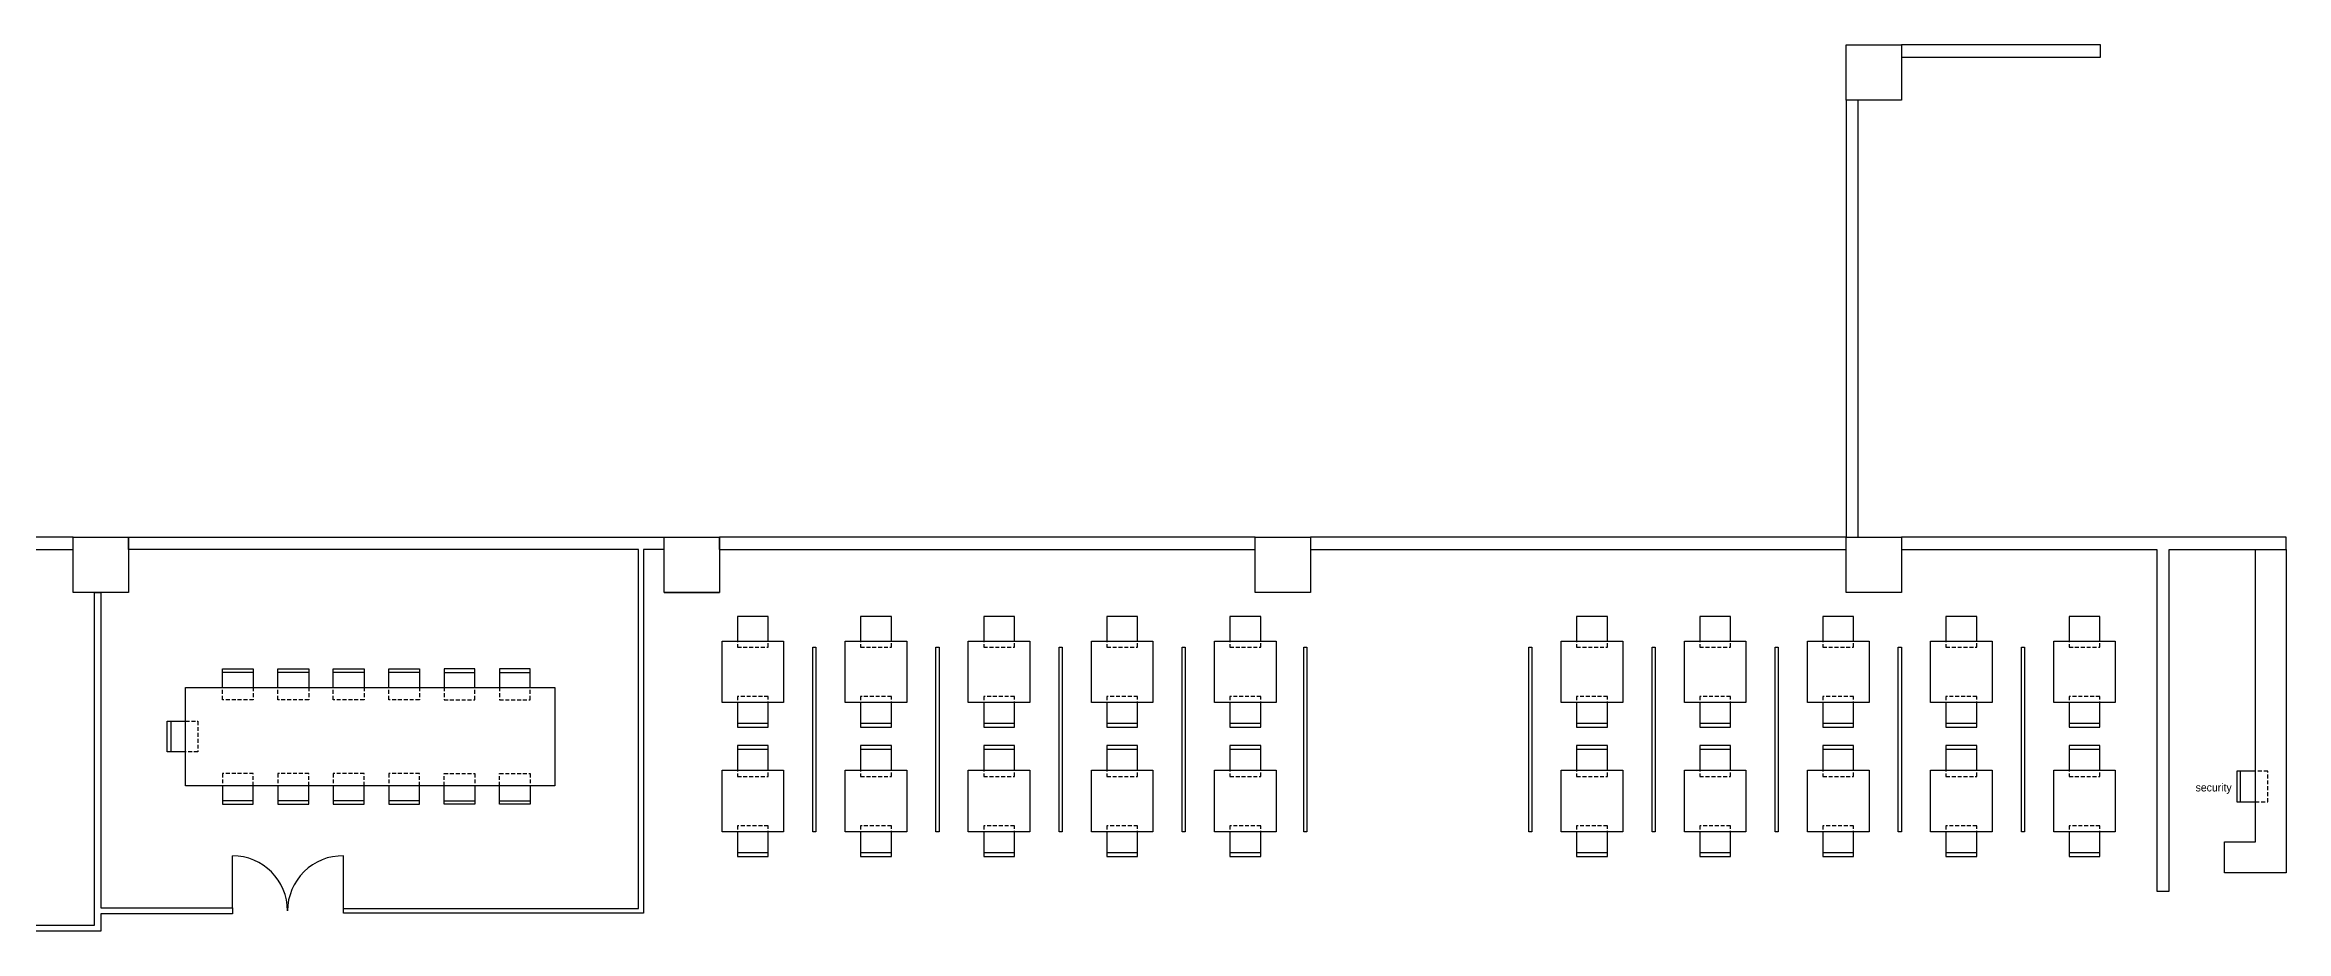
# Model space of a CAD drawing. Header units: centimetres. Extents: x -2363 to 10982, y -15317 to 6533.
# Drawn here: x 1289 to 4930, y -1455 to -15 of the extents above; entities that cross this region are included whole.
import ezdxf

# ---------------------------------------------------------------- set-up
doc = ezdxf.new("R2010")
doc.units = ezdxf.units.CM
doc.header["$MEASUREMENT"] = 0
doc.linetypes.add('DASHED2', pattern=[9.525, 6.35, -3.175])
for name, color, linetype in [('00_Walls', 6, 'Continuous'), ('01_Doors', 4, 'Continuous'), ('01_Office_Furnitures', 7, 'Continuous'), ('01_Space_Partitions', 191, 'Continuous')]:
    doc.layers.add(name, color=color, linetype=linetype)
doc.styles.add('CHINA', font='QTXT', dxfattribs={"bigfont": 'AE.SHX'})

msp = doc.modelspace()

# ---------------------------------------------------------------- linework, layer by layer
at = {"layer": '00_Walls'}
for p, q in [((1424.5, -835.4), (1424.5, -815.4)), ((1424.5, -815.4), (2294.5, -815.4)), ((2253, -835.4), (1424.5, -835.4)), ((2253, -1418.4), (2253, -835.4)), ((2294.5, -835.4), (2261, -835.4)), ((2261, -835.4), (2261, -1426.4)), ((3254.5, -815.4), (2384.5, -815.4)), ((2384.5, -835.4), (2384.5, -815.4)), ((2384.5, -835.4), (3254.5, -835.4)), ((4214.5, -815.4), (3344.5, -815.4)), ((3344.5, -835.4), (3459.5, -835.4)), ((3459.5, -835.4), (4099.5, -835.4)), ((4099.5, -835.4), (4214.5, -835.4)), ((4929.5, -815.4), (4304.5, -815.4)), ((4304.5, -815.4), (4304.5, -835.4)), ((4304.5, -835.4), (4719.5, -835.4)), ((4719.5, -835.4), (4719.5, -1390.4)), ((4739.5, -1390.4), (4739.5, -835.4)), ((4739.5, -835.4), (4929.5, -835.4)), ((4929.5, -835.4), (4929.5, -815.4)), ((2294.5, -905.4), (2384.5, -905.4)), ((4234.5, -905.4), (4214.5, -905.4)), ((1773.8, -1418.4), (2253, -1418.4)), ((1773.8, -1426.4), (1773.8, -1418.4)), ((4719.5, -1390.4), (4739.5, -1390.4)), ((2261, -1426.4), (1773.8, -1426.4))]:
    msp.add_line(p, q, dxfattribs=at)
for points in [[(4304.5, -105.4), (4214.5, -105.4), (4214.5, -15.4), (4304.5, -15.4)], [(4304.5, -15.4), (4304.5, -35.4), (4628.1, -35.4), (4628.1, -15.4)], [(4214.5, -815.4), (4234.5, -815.4), (4234.5, -105.4), (4214.5, -105.4)], [(464.5, -835.4), (1334.5, -835.4), (1334.5, -815.4), (464.5, -815.4)], [(1424.5, -905.4), (1334.5, -905.4), (1334.5, -815.4), (1424.5, -815.4)], [(2384.5, -905.4), (2294.5, -905.4), (2294.5, -815.4), (2384.5, -815.4)], [(3344.5, -905.4), (3254.5, -905.4), (3254.5, -815.4), (3344.5, -815.4)], [(4304.5, -905.4), (4214.5, -905.4), (4214.5, -815.4), (4304.5, -815.4)], [(1593.4, -1427.4), (1379.5, -1427.4), (1379.5, -1455.4), (1014.5, -1455.4), (1014.5, -1445.4), (1369.5, -1445.4), (1369.5, -905.4), (1379.5, -905.4), (1379.5, -1417.4), (1593.4, -1417.4)]]:
    msp.add_lwpolyline(points, close=True, dxfattribs=at)
at = {"layer": '01_Doors'}
for p, q in [((1593.4, -1418.4), (1593.4, -1333)), ((1773.8, -1418.4), (1773.8, -1333))]:
    msp.add_line(p, q, dxfattribs=at)
for centre, start, end in [((1593.4, -1422.4), 0, 90), ((1772.3, -1422.4), 89.039, 180)]:
    msp.add_arc(centre, 89.4, start, end, dxfattribs=at)
at = {"layer": '01_Office_Furnitures'}
for points in [[(4929.5, -1360.4), (4829.5, -1360.4), (4829.5, -1310.4), (4879.5, -1310.4), (4879.5, -835.4), (4929.5, -835.4)], [(1517.2, -1219.3), (1517.2, -1059.3), (2117.2, -1059.3), (2117.2, -1219.3)]]:
    msp.add_lwpolyline(points, close=True, dxfattribs=at)
at = {"layer": '01_Office_Furnitures', "linetype": 'ByBlock'}
for points in [[(2463.7, -979.5), (2463.7, -944), (2413.7, -944), (2413.7, -979.5)], [(2663.7, -979.5), (2663.7, -944), (2613.7, -944), (2613.7, -979.5)], [(2863.7, -979.5), (2863.7, -944), (2813.7, -944), (2813.7, -979.5)], [(3063.7, -979.5), (3063.7, -944), (3013.7, -944), (3013.7, -979.5)], [(3263.7, -979.5), (3263.7, -944), (3213.7, -944), (3213.7, -979.5)], [(3826.9, -979.5), (3826.9, -944), (3776.9, -944), (3776.9, -979.5)], [(4026.9, -979.5), (4026.9, -944), (3976.9, -944), (3976.9, -979.5)], [(4226.9, -979.5), (4226.9, -944), (4176.9, -944), (4176.9, -979.5)], [(4426.9, -979.5), (4426.9, -944), (4376.9, -944), (4376.9, -979.5)], [(4626.9, -979.5), (4626.9, -944), (4576.9, -944), (4576.9, -979.5)], [(1577.2, -1059.3), (1577.2, -1029.3), (1627.2, -1029.3), (1627.2, -1059.3)], [(1627.2, -1035.1), (1577.2, -1035.1)], [(1667.2, -1059.3), (1667.2, -1029.3), (1717.2, -1029.3), (1717.2, -1059.3)], [(1717.2, -1035.1), (1667.2, -1035.1)], [(1757.2, -1059.3), (1757.2, -1029.3), (1807.2, -1029.3), (1807.2, -1059.3)], [(1807.2, -1035.1), (1757.2, -1035.1)], [(1847.2, -1059.3), (1847.2, -1029.3), (1897.2, -1029.3), (1897.2, -1059.3)], [(1897.2, -1035.1), (1847.2, -1035.1)], [(1987.2, -1059.3), (1987.2, -1029.3), (1937.2, -1029.3), (1937.2, -1059.3)], [(1937.2, -1035.1), (1987.2, -1035.1)], [(2077.2, -1059.3), (2077.2, -1029.3), (2027.2, -1029.3), (2027.2, -1059.3)], [(2027.2, -1035.1), (2077.2, -1035.1)], [(2413.7, -1088.6), (2413.7, -1124), (2463.7, -1124), (2463.7, -1088.6)], [(2613.7, -1088.6), (2613.7, -1124), (2663.7, -1124), (2663.7, -1088.6)], [(2813.7, -1088.6), (2813.7, -1124), (2863.7, -1124), (2863.7, -1088.6)], [(3013.7, -1088.6), (3013.7, -1124), (3063.7, -1124), (3063.7, -1088.6)], [(3213.7, -1088.6), (3213.7, -1124), (3263.7, -1124), (3263.7, -1088.6)], [(3776.9, -1088.6), (3776.9, -1124), (3826.9, -1124), (3826.9, -1088.6)], [(3976.9, -1088.6), (3976.9, -1124), (4026.9, -1124), (4026.9, -1088.6)], [(4176.9, -1088.6), (4176.9, -1124), (4226.9, -1124), (4226.9, -1088.6)], [(4376.9, -1088.6), (4376.9, -1124), (4426.9, -1124), (4426.9, -1088.6)], [(4576.9, -1088.6), (4576.9, -1124), (4626.9, -1124), (4626.9, -1088.6)], [(1517.2, -1164.3), (1487.2, -1164.3), (1487.2, -1114.3), (1517.2, -1114.3)], [(1493, -1114.3), (1493, -1164.3)], [(2463.7, -1118.2), (2413.7, -1118.2)], [(2663.7, -1118.2), (2613.7, -1118.2)], [(2863.7, -1118.2), (2813.7, -1118.2)], [(3063.7, -1118.2), (3013.7, -1118.2)], [(3263.7, -1118.2), (3213.7, -1118.2)], [(3826.9, -1118.2), (3776.9, -1118.2)], [(4026.9, -1118.2), (3976.9, -1118.2)], [(4226.9, -1118.2), (4176.9, -1118.2)], [(4426.9, -1118.2), (4376.9, -1118.2)], [(4626.9, -1118.2), (4576.9, -1118.2)], [(2463.7, -1189.5), (2463.7, -1154), (2413.7, -1154), (2413.7, -1189.5)], [(2413.7, -1159.9), (2463.7, -1159.9)], [(2663.7, -1189.5), (2663.7, -1154), (2613.7, -1154), (2613.7, -1189.5)], [(2613.7, -1159.9), (2663.7, -1159.9)], [(2863.7, -1189.5), (2863.7, -1154), (2813.7, -1154), (2813.7, -1189.5)], [(2813.7, -1159.9), (2863.7, -1159.9)], [(3063.7, -1189.5), (3063.7, -1154), (3013.7, -1154), (3013.7, -1189.5)], [(3013.7, -1159.9), (3063.7, -1159.9)], [(3263.7, -1189.5), (3263.7, -1154), (3213.7, -1154), (3213.7, -1189.5)], [(3213.7, -1159.9), (3263.7, -1159.9)], [(3826.9, -1189.5), (3826.9, -1154), (3776.9, -1154), (3776.9, -1189.5)], [(3776.9, -1159.9), (3826.9, -1159.9)], [(4026.9, -1189.5), (4026.9, -1154), (3976.9, -1154), (3976.9, -1189.5)], [(3976.9, -1159.9), (4026.9, -1159.9)], [(4226.9, -1189.5), (4226.9, -1154), (4176.9, -1154), (4176.9, -1189.5)], [(4176.9, -1159.9), (4226.9, -1159.9)], [(4426.9, -1189.5), (4426.9, -1154), (4376.9, -1154), (4376.9, -1189.5)], [(4376.9, -1159.9), (4426.9, -1159.9)], [(4626.9, -1189.5), (4626.9, -1154), (4576.9, -1154), (4576.9, -1189.5)], [(4576.9, -1159.9), (4626.9, -1159.9)], [(4879.5, -1195.4), (4849.5, -1195.4), (4849.5, -1245.4), (4879.5, -1245.4)], [(4855.3, -1245.4), (4855.3, -1195.4)], [(1577.2, -1219.3), (1577.2, -1249.3), (1627.2, -1249.3), (1627.2, -1219.3)], [(1667.2, -1219.3), (1667.2, -1249.3), (1717.2, -1249.3), (1717.2, -1219.3)], [(1757.2, -1219.3), (1757.2, -1249.3), (1807.2, -1249.3), (1807.2, -1219.3)], [(1847.2, -1219.3), (1847.2, -1249.3), (1897.2, -1249.3), (1897.2, -1219.3)], [(1987.2, -1219.3), (1987.2, -1249.3), (1937.2, -1249.3), (1937.2, -1219.3)], [(2077.2, -1219.3), (2077.2, -1249.3), (2027.2, -1249.3), (2027.2, -1219.3)], [(1627.2, -1243.5), (1577.2, -1243.5)], [(1717.2, -1243.5), (1667.2, -1243.5)], [(1807.2, -1243.5), (1757.2, -1243.5)], [(1897.2, -1243.5), (1847.2, -1243.5)], [(1937.2, -1243.5), (1987.2, -1243.5)], [(2027.2, -1243.5), (2077.2, -1243.5)], [(2413.7, -1298.6), (2413.7, -1334), (2463.7, -1334), (2463.7, -1298.6)], [(2613.7, -1298.6), (2613.7, -1334), (2663.7, -1334), (2663.7, -1298.6)], [(2813.7, -1298.6), (2813.7, -1334), (2863.7, -1334), (2863.7, -1298.6)], [(3013.7, -1298.6), (3013.7, -1334), (3063.7, -1334), (3063.7, -1298.6)], [(3213.7, -1298.6), (3213.7, -1334), (3263.7, -1334), (3263.7, -1298.6)], [(3776.9, -1298.6), (3776.9, -1334), (3826.9, -1334), (3826.9, -1298.6)], [(3976.9, -1298.6), (3976.9, -1334), (4026.9, -1334), (4026.9, -1298.6)], [(4176.9, -1298.6), (4176.9, -1334), (4226.9, -1334), (4226.9, -1298.6)], [(4376.9, -1298.6), (4376.9, -1334), (4426.9, -1334), (4426.9, -1298.6)], [(4576.9, -1298.6), (4576.9, -1334), (4626.9, -1334), (4626.9, -1298.6)], [(2463.7, -1328.2), (2413.7, -1328.2)], [(2663.7, -1328.2), (2613.7, -1328.2)], [(2863.7, -1328.2), (2813.7, -1328.2)], [(3063.7, -1328.2), (3013.7, -1328.2)], [(3263.7, -1328.2), (3213.7, -1328.2)], [(3826.9, -1328.2), (3776.9, -1328.2)], [(4026.9, -1328.2), (3976.9, -1328.2)], [(4226.9, -1328.2), (4176.9, -1328.2)], [(4426.9, -1328.2), (4376.9, -1328.2)], [(4626.9, -1328.2), (4576.9, -1328.2)]]:
    msp.add_lwpolyline(points, dxfattribs=at)
at = {"layer": '01_Office_Furnitures', "linetype": 'DASHED2'}
for points in [[(2413.7, -979.5), (2413.7, -994), (2463.7, -994), (2463.7, -979.5)], [(2613.7, -979.5), (2613.7, -994), (2663.7, -994), (2663.7, -979.5)], [(2813.7, -979.5), (2813.7, -994), (2863.7, -994), (2863.7, -979.5)], [(3013.7, -979.5), (3013.7, -994), (3063.7, -994), (3063.7, -979.5)], [(3213.7, -979.5), (3213.7, -994), (3263.7, -994), (3263.7, -979.5)], [(3776.9, -979.5), (3776.9, -994), (3826.9, -994), (3826.9, -979.5)], [(3976.9, -979.5), (3976.9, -994), (4026.9, -994), (4026.9, -979.5)], [(4176.9, -979.5), (4176.9, -994), (4226.9, -994), (4226.9, -979.5)], [(4376.9, -979.5), (4376.9, -994), (4426.9, -994), (4426.9, -979.5)], [(4576.9, -979.5), (4576.9, -994), (4626.9, -994), (4626.9, -979.5)], [(1627.2, -1059.3), (1627.2, -1079.3), (1577.2, -1079.3), (1577.2, -1059.3)], [(1717.2, -1059.3), (1717.2, -1079.3), (1667.2, -1079.3), (1667.2, -1059.3)], [(1807.2, -1059.3), (1807.2, -1079.3), (1757.2, -1079.3), (1757.2, -1059.3)], [(1897.2, -1059.3), (1897.2, -1079.3), (1847.2, -1079.3), (1847.2, -1059.3)], [(1937.2, -1059.3), (1937.2, -1079.3), (1987.2, -1079.3), (1987.2, -1059.3)], [(2027.2, -1059.3), (2027.2, -1079.3), (2077.2, -1079.3), (2077.2, -1059.3)], [(2463.7, -1088.6), (2463.7, -1074), (2413.7, -1074), (2413.7, -1088.6)], [(2663.7, -1088.6), (2663.7, -1074), (2613.7, -1074), (2613.7, -1088.6)], [(2863.7, -1088.6), (2863.7, -1074), (2813.7, -1074), (2813.7, -1088.6)], [(3063.7, -1088.6), (3063.7, -1074), (3013.7, -1074), (3013.7, -1088.6)], [(3263.7, -1088.6), (3263.7, -1074), (3213.7, -1074), (3213.7, -1088.6)], [(3826.9, -1088.6), (3826.9, -1074), (3776.9, -1074), (3776.9, -1088.6)], [(4026.9, -1088.6), (4026.9, -1074), (3976.9, -1074), (3976.9, -1088.6)], [(4226.9, -1088.6), (4226.9, -1074), (4176.9, -1074), (4176.9, -1088.6)], [(4426.9, -1088.6), (4426.9, -1074), (4376.9, -1074), (4376.9, -1088.6)], [(4626.9, -1088.6), (4626.9, -1074), (4576.9, -1074), (4576.9, -1088.6)], [(1517.2, -1114.3), (1537.2, -1114.3), (1537.2, -1164.3), (1517.2, -1164.3)], [(1627.2, -1219.3), (1627.2, -1199.3), (1577.2, -1199.3), (1577.2, -1219.3)], [(1717.2, -1219.3), (1717.2, -1199.3), (1667.2, -1199.3), (1667.2, -1219.3)], [(1807.2, -1219.3), (1807.2, -1199.3), (1757.2, -1199.3), (1757.2, -1219.3)], [(1897.2, -1219.3), (1897.2, -1199.3), (1847.2, -1199.3), (1847.2, -1219.3)], [(1937.2, -1219.3), (1937.2, -1199.3), (1987.2, -1199.3), (1987.2, -1219.3)], [(2027.2, -1219.3), (2027.2, -1199.3), (2077.2, -1199.3), (2077.2, -1219.3)], [(2413.7, -1189.5), (2413.7, -1204), (2463.7, -1204), (2463.7, -1189.5)], [(2613.7, -1189.5), (2613.7, -1204), (2663.7, -1204), (2663.7, -1189.5)], [(2813.7, -1189.5), (2813.7, -1204), (2863.7, -1204), (2863.7, -1189.5)], [(3013.7, -1189.5), (3013.7, -1204), (3063.7, -1204), (3063.7, -1189.5)], [(3213.7, -1189.5), (3213.7, -1204), (3263.7, -1204), (3263.7, -1189.5)], [(3776.9, -1189.5), (3776.9, -1204), (3826.9, -1204), (3826.9, -1189.5)], [(3976.9, -1189.5), (3976.9, -1204), (4026.9, -1204), (4026.9, -1189.5)], [(4176.9, -1189.5), (4176.9, -1204), (4226.9, -1204), (4226.9, -1189.5)], [(4376.9, -1189.5), (4376.9, -1204), (4426.9, -1204), (4426.9, -1189.5)], [(4576.9, -1189.5), (4576.9, -1204), (4626.9, -1204), (4626.9, -1189.5)], [(4879.5, -1245.4), (4899.5, -1245.4), (4899.5, -1195.4), (4879.5, -1195.4)], [(2463.7, -1298.6), (2463.7, -1284), (2413.7, -1284), (2413.7, -1298.6)], [(2663.7, -1298.6), (2663.7, -1284), (2613.7, -1284), (2613.7, -1298.6)], [(2863.7, -1298.6), (2863.7, -1284), (2813.7, -1284), (2813.7, -1298.6)], [(3063.7, -1298.6), (3063.7, -1284), (3013.7, -1284), (3013.7, -1298.6)], [(3263.7, -1298.6), (3263.7, -1284), (3213.7, -1284), (3213.7, -1298.6)], [(3826.9, -1298.6), (3826.9, -1284), (3776.9, -1284), (3776.9, -1298.6)], [(4026.9, -1298.6), (4026.9, -1284), (3976.9, -1284), (3976.9, -1298.6)], [(4226.9, -1298.6), (4226.9, -1284), (4176.9, -1284), (4176.9, -1298.6)], [(4426.9, -1298.6), (4426.9, -1284), (4376.9, -1284), (4376.9, -1298.6)], [(4626.9, -1298.6), (4626.9, -1284), (4576.9, -1284), (4576.9, -1298.6)]]:
    msp.add_lwpolyline(points, dxfattribs=at)
at = {"layer": '01_Office_Furnitures', "linetype": 'ByBlock'}
for points in [[(2388.7, -984), (2488.7, -984), (2488.7, -1084), (2388.7, -1084)], [(2588.7, -984), (2688.7, -984), (2688.7, -1084), (2588.7, -1084)], [(2788.7, -984), (2888.7, -984), (2888.7, -1084), (2788.7, -1084)], [(2988.7, -984), (3088.7, -984), (3088.7, -1084), (2988.7, -1084)], [(3188.7, -984), (3288.7, -984), (3288.7, -1084), (3188.7, -1084)], [(3751.9, -984), (3851.9, -984), (3851.9, -1084), (3751.9, -1084)], [(3951.9, -984), (4051.9, -984), (4051.9, -1084), (3951.9, -1084)], [(4151.9, -984), (4251.9, -984), (4251.9, -1084), (4151.9, -1084)], [(4351.9, -984), (4451.9, -984), (4451.9, -1084), (4351.9, -1084)], [(4551.9, -984), (4651.9, -984), (4651.9, -1084), (4551.9, -1084)], [(2388.7, -1194), (2488.7, -1194), (2488.7, -1294), (2388.7, -1294)], [(2588.7, -1194), (2688.7, -1194), (2688.7, -1294), (2588.7, -1294)], [(2788.7, -1194), (2888.7, -1194), (2888.7, -1294), (2788.7, -1294)], [(2988.7, -1194), (3088.7, -1194), (3088.7, -1294), (2988.7, -1294)], [(3188.7, -1194), (3288.7, -1194), (3288.7, -1294), (3188.7, -1294)], [(3751.9, -1194), (3851.9, -1194), (3851.9, -1294), (3751.9, -1294)], [(3951.9, -1194), (4051.9, -1194), (4051.9, -1294), (3951.9, -1294)], [(4151.9, -1194), (4251.9, -1194), (4251.9, -1294), (4151.9, -1294)], [(4351.9, -1194), (4451.9, -1194), (4451.9, -1294), (4351.9, -1294)], [(4551.9, -1194), (4651.9, -1194), (4651.9, -1294), (4551.9, -1294)]]:
    msp.add_lwpolyline(points, close=True, dxfattribs=at)
at = {"layer": '01_Space_Partitions'}
for points in [[(2541.2, -994), (2541.2, -1294), (2536.2, -1294), (2536.2, -994)], [(2741.2, -994), (2741.2, -1294), (2736.2, -1294), (2736.2, -994)], [(2941.2, -994), (2941.2, -1294), (2936.2, -1294), (2936.2, -994)], [(3141.2, -994), (3141.2, -1294), (3136.2, -1294), (3136.2, -994)], [(3338.7, -994), (3338.7, -1294), (3333.7, -1294), (3333.7, -994)], [(3704.4, -994), (3704.4, -1294), (3699.4, -1294), (3699.4, -994)], [(3904.4, -994), (3904.4, -1294), (3899.4, -1294), (3899.4, -994)], [(4104.4, -994), (4104.4, -1294), (4099.4, -1294), (4099.4, -994)], [(4304.4, -994), (4304.4, -1294), (4299.4, -1294), (4299.4, -994)], [(4504.4, -994), (4504.4, -1294), (4499.4, -1294), (4499.4, -994)]]:
    msp.add_lwpolyline(points, close=True, dxfattribs=at)

# ---------------------------------------------------------------- texts
at = {"layer": '01_Office_Furnitures', "insert": (4782.4, -1215.4), "char_height": 13, "attachment_point": 1, "style": 'CHINA'}
msp.add_mtext_dynamic_manual_height_columns('{\\fPMingLiU|b0|i0|c0|p18;security}', width=136.892, gutter_width=1, heights=[0], dxfattribs=at)

doc.saveas('drawing.dxf')
